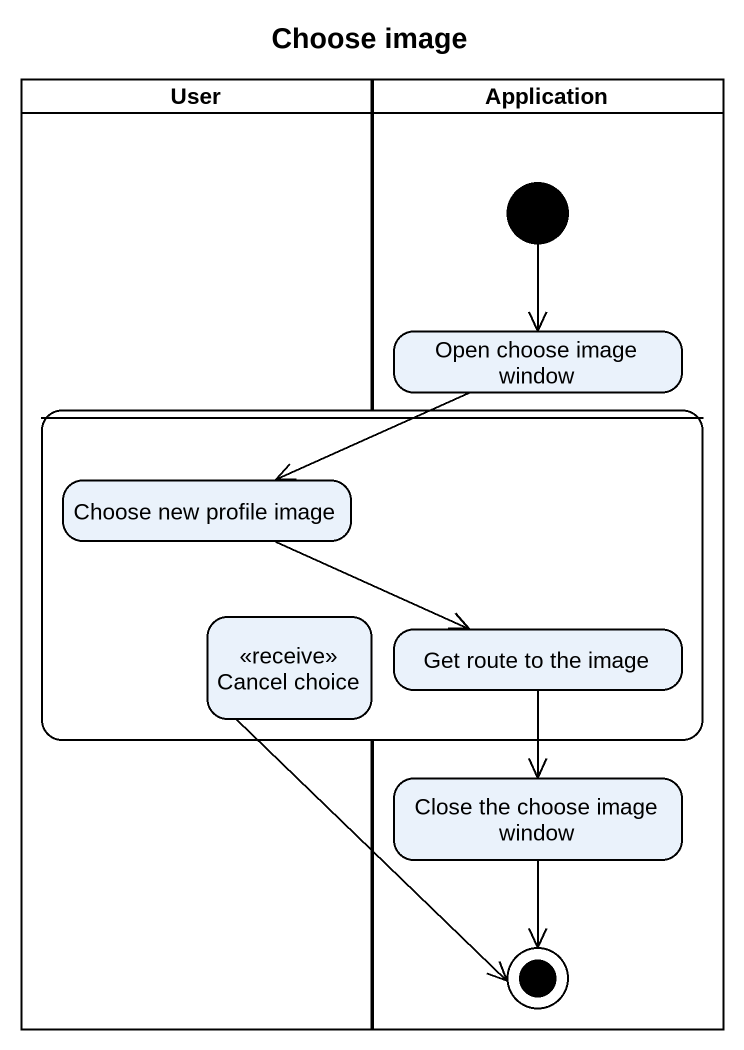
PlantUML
@startuml
title Choose image
hide empty description
state User <<partition>>
state Application <<partition>> {
  state "Open choose image window" as Open_choose_image_window
  state "Close the choose image window" as Close_the_choose_image
  state final1 <<end>>
  [*] --> Open_choose_image_window
}
state " " as state1 {
  state "Choose new profile image" as Choose_new_profile_image
  state "Cancel choice" as Cancel_choice <<receive>>
  state "Get route to the image" as Get_route_to_the_image
}
Open_choose_image_window -left-> Choose_new_profile_image
Choose_new_profile_image -right-> Get_route_to_the_image
Cancel_choice --> final1
Get_route_to_the_image --> Close_the_choose_image
Close_the_choose_image --> final1
@enduml
